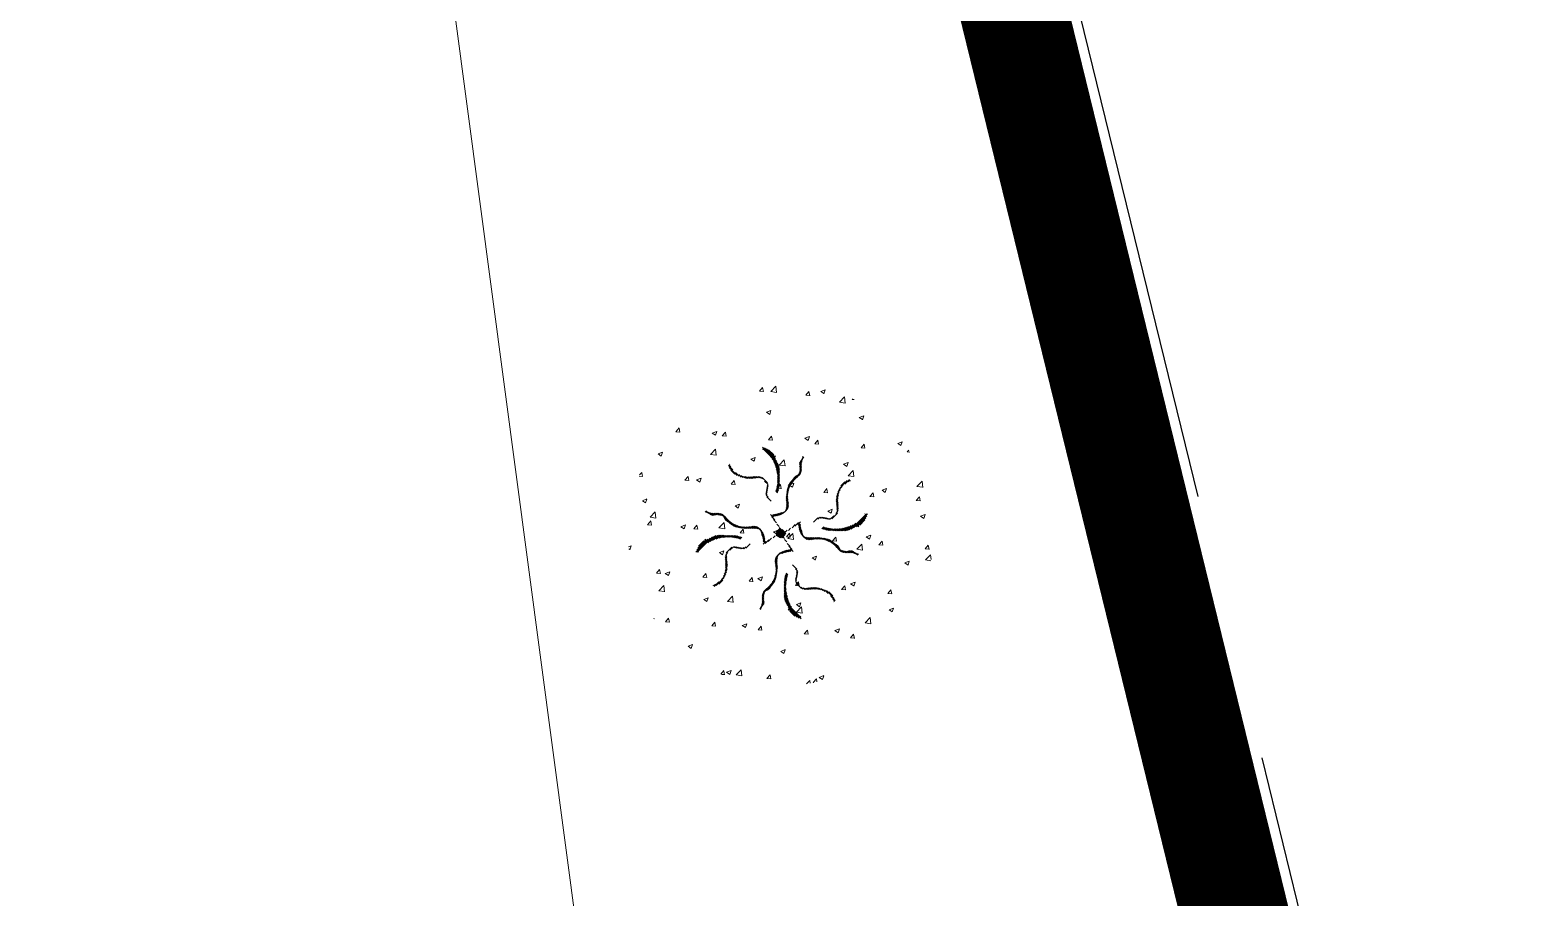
# Model space of a CAD drawing. Header units: metres. Extents: x -8 to 247, y -4 to 148.
# Drawn here: x 232.85 to 239.76, y 74.24 to 78.27 of the extents above; entities that cross this region are included whole.
import ezdxf

# ---------------------------------------------------------------- set-up
doc = ezdxf.new("R2010")
doc.units = ezdxf.units.M
doc.header["$LTSCALE"] = 5
doc.linetypes.add('DISCONTINU', pattern=[0.75, 0.5, -0.25])
doc.layers.add('800 Espace-vert', color=8, linetype='Continuous', lineweight=5)
doc.layers.add('801 ABRES JARDINS', color=8, linetype='Continuous', lineweight=0)
doc.layers.add('_contour jardin', color=3, linetype='Continuous')
doc.layers.add('limite de propriété', color=7, linetype='Continuous')

msp = doc.modelspace()

# ---------------------------------------------------------------- linework, layer by layer
at = {"layer": '800 Espace-vert', "color": 8}
msp.add_lwpolyline([(239.6511, 60.6618), (235.4562, 73.6423), (234.1494, 83.4617), (234.014, 84.5575), (231.5675, 91.2779), (229.7041, 95.402), (229.7041, 95.402), (228.1702, 95.4013), (228.1702, 90.1552), (230.9441, 90.1552), (230.9441, 78.1052), (230.9441, 66.0552)], dxfattribs=at)
at = {"layer": '801 ABRES JARDINS', "color": 8}
for p, q in [((236.2466, 76.5918), (236.261, 76.6091)), ((236.2466, 76.5918), (236.2645, 76.5903)), ((236.2645, 76.59), (236.261, 76.6088)), ((236.2986, 76.5906), (236.322, 76.6149)), ((236.2986, 76.5906), (236.3253, 76.5864)), ((236.3253, 76.5862), (236.322, 76.6147)), ((236.4618, 76.573), (236.4762, 76.5902)), ((236.4618, 76.573), (236.4797, 76.5714)), ((236.4797, 76.5712), (236.4762, 76.59)), ((236.5309, 76.5907), (236.5519, 76.5988)), ((236.5309, 76.5907), (236.5458, 76.5806)), ((236.5458, 76.5804), (236.5519, 76.5985)), ((236.2788, 76.494), (236.2998, 76.502)), ((236.6188, 76.5409), (236.6422, 76.5653)), ((236.6188, 76.5409), (236.6455, 76.5368)), ((236.6455, 76.5366), (236.6422, 76.5651)), ((236.6769, 76.5542), (236.6793, 76.557)), ((236.6769, 76.5542), (236.6859, 76.5534)), ((236.2788, 76.494), (236.2938, 76.4839)), ((236.2938, 76.4837), (236.2998, 76.5018)), ((236.71, 76.4699), (236.731, 76.478)), ((236.71, 76.4699), (236.7249, 76.4599)), ((236.7249, 76.4596), (236.731, 76.4778)), ((235.8578, 76.4038), (235.8723, 76.4211)), ((235.8578, 76.4038), (235.8758, 76.4023)), ((235.8758, 76.402), (235.8723, 76.4208)), ((236.0268, 76.3972), (236.0478, 76.4053)), ((236.0268, 76.3972), (236.0417, 76.3871)), ((236.0417, 76.3869), (236.0478, 76.405)), ((236.073, 76.385), (236.0875, 76.4022)), ((236.073, 76.385), (236.091, 76.3834)), ((236.091, 76.3832), (236.0875, 76.402)), ((236.2882, 76.3662), (236.3027, 76.3834)), ((236.2882, 76.3662), (236.3061, 76.3646)), ((236.3061, 76.3644), (236.3027, 76.3832)), ((236.4579, 76.3732), (236.4789, 76.3812)), ((236.4579, 76.3732), (236.4728, 76.3631)), ((236.4728, 76.3629), (236.4789, 76.381)), ((236.5034, 76.3473), (236.5178, 76.3646)), ((236.5213, 76.3455), (236.5178, 76.3643)), ((235.7747, 76.3004), (235.7957, 76.3085)), ((235.7747, 76.3004), (235.7896, 76.2904)), ((235.7896, 76.2901), (235.7957, 76.3083)), ((236.0182, 76.2983), (236.0416, 76.3227)), ((236.0182, 76.2983), (236.0449, 76.2942)), ((236.0449, 76.294), (236.0416, 76.3225)), ((236.3268, 76.2657), (236.2607, 76.3317)), ((236.3321, 76.255), (236.2612, 76.3259)), ((236.2625, 76.3194), (236.2617, 76.3202)), ((236.3212, 76.2766), (236.2696, 76.3282)), ((236.3169, 76.2862), (236.2792, 76.3238)), ((236.313, 76.2954), (236.2889, 76.3195)), ((236.5034, 76.3473), (236.5213, 76.3458)), ((236.7186, 76.3285), (236.733, 76.3458)), ((236.7186, 76.3285), (236.7365, 76.3269)), ((236.7365, 76.3267), (236.733, 76.3455)), ((236.889, 76.3491), (236.9101, 76.3572)), ((236.889, 76.3491), (236.904, 76.3391)), ((236.904, 76.3388), (236.9101, 76.357)), ((236.9337, 76.3097), (236.9403, 76.3175)), ((236.9337, 76.3097), (236.9459, 76.3086)), ((236.1226, 76.2259), (236.1015, 76.247)), ((236.1129, 76.2409), (236.1038, 76.25)), ((236.143, 76.2002), (236.106, 76.2372)), ((236.1079, 76.2512), (236.1067, 76.2524)), ((236.2058, 76.2764), (236.2268, 76.2845)), ((236.2058, 76.2764), (236.2208, 76.2663)), ((236.2208, 76.2661), (236.2268, 76.2842)), ((236.3357, 76.2461), (236.3047, 76.2772)), ((236.3378, 76.2388), (236.3114, 76.2652)), ((236.3389, 76.2324), (236.3159, 76.2553)), ((236.3192, 76.2838), (236.3169, 76.2862)), ((236.321, 76.2873), (236.3173, 76.2911)), ((236.3394, 76.2265), (236.3194, 76.2466)), ((236.3397, 76.2209), (236.3221, 76.2385)), ((236.3398, 76.2156), (236.3243, 76.2311)), ((236.3384, 76.2487), (236.3618, 76.273)), ((236.3384, 76.2487), (236.3651, 76.2445)), ((236.3651, 76.2443), (236.3618, 76.2728)), ((236.4417, 76.2462), (236.4317, 76.2562)), ((236.4417, 76.2409), (236.432, 76.2506)), ((236.4418, 76.2514), (236.4325, 76.2607)), ((236.4418, 76.2355), (236.4331, 76.2442)), ((236.4412, 76.2202), (236.4338, 76.2276)), ((236.4418, 76.2302), (236.434, 76.238)), ((236.4423, 76.2563), (236.4342, 76.2643)), ((236.4417, 76.225), (236.4342, 76.2325)), ((236.443, 76.2608), (236.4363, 76.2675)), ((236.4441, 76.265), (236.4386, 76.2706)), ((236.4454, 76.269), (236.4408, 76.2736)), ((236.4469, 76.2728), (236.4429, 76.2769)), ((236.4486, 76.2764), (236.4446, 76.2805)), ((236.4505, 76.2799), (236.4459, 76.2844)), ((236.4525, 76.2831), (236.4471, 76.2886)), ((236.637, 76.2524), (236.658, 76.2604)), ((236.637, 76.2524), (236.6519, 76.2423)), ((236.6519, 76.2421), (236.658, 76.2602)), ((235.6865, 76.1968), (235.7022, 76.1954)), ((235.6888, 76.2024), (235.6988, 76.2142)), ((235.7022, 76.1952), (235.6988, 76.214)), ((235.8995, 76.1782), (235.9139, 76.1954)), ((235.8995, 76.1782), (235.9174, 76.1766)), ((235.9174, 76.1764), (235.9139, 76.1952)), ((235.9538, 76.1797), (235.9748, 76.1877)), ((235.9538, 76.1797), (235.9687, 76.1696)), ((235.9687, 76.1693), (235.9748, 76.1875)), ((236.1312, 76.2067), (236.1127, 76.2252)), ((236.1146, 76.1593), (236.1291, 76.1766)), ((236.1146, 76.1593), (236.1326, 76.1578)), ((236.1326, 76.1575), (236.1291, 76.1763)), ((236.1523, 76.1962), (236.1346, 76.2139)), ((236.1608, 76.193), (236.1497, 76.2042)), ((236.1687, 76.1904), (236.1591, 76.2)), ((236.1759, 76.1885), (236.1669, 76.1975)), ((236.1825, 76.1873), (236.1739, 76.1958)), ((236.1885, 76.1865), (236.1803, 76.1947)), ((236.1942, 76.1861), (236.1862, 76.1941)), ((236.1997, 76.1859), (236.1918, 76.1938)), ((236.205, 76.186), (236.1972, 76.1938)), ((236.21, 76.1862), (236.2023, 76.1939)), ((236.215, 76.1865), (236.2073, 76.1942)), ((236.2198, 76.187), (236.2123, 76.1945)), ((236.2246, 76.1876), (236.2173, 76.1949)), ((236.2292, 76.1882), (236.2223, 76.1952)), ((236.234, 76.1888), (236.2274, 76.1954)), ((236.2389, 76.1891), (236.2326, 76.1955)), ((236.2443, 76.189), (236.238, 76.1953)), ((236.2507, 76.188), (236.2438, 76.1948)), ((236.2597, 76.1843), (236.2503, 76.1937)), ((236.2838, 76.1655), (236.2581, 76.1911)), ((236.2861, 76.1578), (236.2696, 76.1743)), ((236.3397, 76.2103), (236.326, 76.224)), ((236.3396, 76.2051), (236.3274, 76.2173)), ((236.3394, 76.2), (236.3285, 76.2109)), ((236.3379, 76.1485), (236.3291, 76.1573)), ((236.3393, 76.1948), (236.3294, 76.2047)), ((236.3384, 76.1533), (236.3297, 76.162)), ((236.3298, 76.1405), (236.3443, 76.1577)), ((236.3393, 76.1895), (236.33, 76.1988)), ((236.3388, 76.1582), (236.3302, 76.1668)), ((236.3393, 76.1842), (236.3305, 76.1931)), ((236.339, 76.1633), (236.3305, 76.1718)), ((236.3393, 76.1789), (236.3307, 76.1875)), ((236.3392, 76.1684), (236.3307, 76.1769)), ((236.3392, 76.1737), (236.3308, 76.1821)), ((236.3478, 76.1387), (236.3443, 76.1575)), ((236.3892, 76.1502), (236.382, 76.1575)), ((236.391, 76.1537), (236.3838, 76.1609)), ((236.3849, 76.1556), (236.4059, 76.1637)), ((236.3929, 76.1571), (236.3859, 76.1642)), ((236.395, 76.1604), (236.3881, 76.1673)), ((236.3971, 76.1636), (236.3904, 76.1702)), ((236.3993, 76.1667), (236.3928, 76.1732)), ((236.4016, 76.1697), (236.3951, 76.1761)), ((236.4039, 76.1726), (236.3975, 76.179)), ((236.4064, 76.1755), (236.3998, 76.1821)), ((236.3998, 76.1453), (236.4059, 76.1634)), ((236.4089, 76.1782), (236.402, 76.1852)), ((236.4115, 76.1809), (236.4041, 76.1884)), ((236.4142, 76.1836), (236.4063, 76.1915)), ((236.4169, 76.1861), (236.4087, 76.1944)), ((236.4197, 76.1886), (236.4116, 76.1968)), ((236.4226, 76.1911), (236.4149, 76.1987)), ((236.4254, 76.1936), (236.4186, 76.2004)), ((236.4281, 76.1962), (236.4221, 76.2021)), ((236.4307, 76.1988), (236.4254, 76.2042)), ((236.4332, 76.2016), (236.4281, 76.2068)), ((236.4355, 76.2046), (236.4299, 76.2102)), ((236.4376, 76.2079), (236.4313, 76.2142)), ((236.4392, 76.2116), (236.4323, 76.2185)), ((236.4404, 76.2157), (236.4332, 76.2229)), ((236.6177, 76.1398), (236.6547, 76.1768)), ((236.6242, 76.1516), (236.6427, 76.1701)), ((236.6434, 76.1601), (236.6645, 76.1813)), ((236.6584, 76.1699), (236.6675, 76.179)), ((236.6586, 76.199), (236.682, 76.2234)), ((236.6586, 76.199), (236.6853, 76.1949)), ((236.6687, 76.1749), (236.6699, 76.176)), ((236.6853, 76.1947), (236.682, 76.2232)), ((236.9788, 76.1494), (237.0021, 76.1737)), ((237.0054, 76.145), (237.0021, 76.1735)), ((235.7017, 76.0829), (235.7227, 76.091)), ((235.7166, 76.0726), (235.7227, 76.0907)), ((236.2822, 76.1087), (236.2762, 76.1147)), ((236.2812, 76.115), (236.2763, 76.1199)), ((236.2814, 76.1202), (236.2769, 76.1246)), ((236.2861, 76.0995), (236.277, 76.1086)), ((236.282, 76.1248), (236.2777, 76.1292)), ((236.2829, 76.1292), (236.2784, 76.1337)), ((236.2839, 76.1335), (236.2792, 76.1382)), ((236.2849, 76.1379), (236.2801, 76.1426)), ((236.3003, 76.0801), (236.2803, 76.1001)), ((236.2858, 76.1423), (236.2811, 76.147)), ((236.2864, 76.1469), (236.2819, 76.1514)), ((236.2867, 76.152), (236.2821, 76.1565)), ((236.3303, 76.119), (236.3216, 76.1276)), ((236.3317, 76.1229), (236.323, 76.1315)), ((236.333, 76.1269), (236.3243, 76.1355)), ((236.3343, 76.1309), (236.3255, 76.1397)), ((236.3354, 76.1351), (236.3266, 76.1439)), ((236.3364, 76.1394), (236.3275, 76.1483)), ((236.3372, 76.1439), (236.3284, 76.1527)), ((236.3298, 76.1405), (236.3478, 76.1389)), ((236.3792, 76.086), (236.3706, 76.0945)), ((236.38, 76.0799), (236.3707, 76.0891)), ((236.3786, 76.0919), (236.3708, 76.0997)), ((236.3783, 76.0975), (236.3711, 76.1047)), ((236.3782, 76.1029), (236.3716, 76.1095)), ((236.3784, 76.108), (236.3722, 76.1142)), ((236.3787, 76.113), (236.3728, 76.1189)), ((236.3793, 76.1177), (236.3734, 76.1236)), ((236.38, 76.1223), (236.3741, 76.1281)), ((236.3809, 76.1267), (236.3749, 76.1327)), ((236.3819, 76.131), (236.3758, 76.1371)), ((236.3831, 76.1351), (236.3767, 76.1415)), ((236.3844, 76.1391), (236.3778, 76.1457)), ((236.3859, 76.1429), (236.379, 76.1498)), ((236.3875, 76.1466), (236.3803, 76.1538)), ((236.3849, 76.1556), (236.3998, 76.1456)), ((236.545, 76.1217), (236.5595, 76.1389)), ((236.545, 76.1217), (236.5629, 76.1201)), ((236.5629, 76.1199), (236.5595, 76.1387)), ((236.6034, 76.0831), (236.6113, 76.091)), ((236.6036, 76.0885), (236.6116, 76.0966)), ((236.604, 76.0943), (236.6122, 76.1025)), ((236.6048, 76.1003), (236.6133, 76.1089)), ((236.606, 76.1069), (236.615, 76.1158)), ((236.6079, 76.114), (236.6175, 76.1237)), ((236.6105, 76.1219), (236.6217, 76.1331)), ((236.6137, 76.1305), (236.6314, 76.1482)), ((236.7602, 76.1029), (236.7746, 76.1201)), ((236.7602, 76.1029), (236.7781, 76.1013)), ((236.7781, 76.1011), (236.7746, 76.1199)), ((236.8161, 76.1316), (236.8371, 76.1397)), ((236.8161, 76.1316), (236.831, 76.1215)), ((236.831, 76.1213), (236.8371, 76.1394)), ((236.9754, 76.084), (236.9898, 76.1013)), ((236.9788, 76.1494), (237.0054, 76.1452)), ((236.9933, 76.0822), (236.9898, 76.101)), ((235.7017, 76.0829), (235.7166, 76.0728)), ((235.7378, 76.0061), (235.7612, 76.0304)), ((235.7645, 76.0017), (235.7612, 76.0302)), ((235.9996, 76.035), (235.9942, 76.0296)), ((236.0029, 76.033), (235.9983, 76.0284)), ((236.0064, 76.0311), (236.0023, 76.0271)), ((236.01, 76.0294), (236.0059, 76.0254)), ((236.0138, 76.0279), (236.0092, 76.0233)), ((236.0177, 76.0266), (236.0122, 76.0211)), ((236.022, 76.0255), (236.0153, 76.0188)), ((236.0265, 76.0248), (236.0185, 76.0167)), ((236.0314, 76.0243), (236.0221, 76.015)), ((236.0365, 76.0242), (236.0266, 76.0142)), ((236.0419, 76.0242), (236.0322, 76.0145)), ((236.0473, 76.0243), (236.0386, 76.0156)), ((236.0526, 76.0243), (236.0448, 76.0165)), ((236.0578, 76.0242), (236.0503, 76.0167)), ((236.0626, 76.0237), (236.0552, 76.0163)), ((236.0671, 76.0229), (236.0598, 76.0157)), ((236.0712, 76.0217), (236.0643, 76.0148)), ((236.0749, 76.0201), (236.0686, 76.0138)), ((236.1328, 76.0589), (236.1539, 76.0669)), ((236.1328, 76.0589), (236.1478, 76.0488)), ((236.1478, 76.0486), (236.1539, 76.0667)), ((236.311, 76.0056), (236.2977, 76.019)), ((236.3164, 76.0109), (236.3084, 76.0189)), ((236.3212, 76.0114), (236.3133, 76.0193)), ((236.3258, 76.0121), (236.318, 76.0199)), ((236.3303, 76.0129), (236.3226, 76.0206)), ((236.3346, 76.0139), (236.327, 76.0215)), ((236.3388, 76.015), (236.3312, 76.0226)), ((236.3428, 76.0164), (236.3352, 76.0239)), ((236.3466, 76.0179), (236.3391, 76.0253)), ((236.3502, 76.0195), (236.3431, 76.0266)), ((236.3537, 76.0213), (236.3473, 76.0277)), ((236.3571, 76.0233), (236.3516, 76.0287)), ((236.3603, 76.0253), (236.3557, 76.0299)), ((236.3634, 76.0276), (236.3595, 76.0314)), ((236.3663, 76.0299), (236.3628, 76.0334)), ((236.3691, 76.0325), (236.3654, 76.0361)), ((236.3717, 76.0352), (236.3674, 76.0394)), ((236.3741, 76.0381), (236.3689, 76.0432)), ((236.3763, 76.0412), (236.37, 76.0475)), ((236.3782, 76.0445), (236.3708, 76.052)), ((236.3809, 76.0736), (236.371, 76.0836)), ((236.3816, 76.0676), (236.3713, 76.078)), ((236.3798, 76.0482), (236.3713, 76.0568)), ((236.3819, 76.062), (236.3715, 76.0724)), ((236.381, 76.0523), (236.3715, 76.0618)), ((236.3818, 76.0569), (236.3716, 76.067)), ((236.564, 76.0348), (236.585, 76.0429)), ((236.564, 76.0348), (236.5789, 76.0248)), ((236.5789, 76.0245), (236.585, 76.0427)), ((236.583, 75.999), (236.6086, 76.0247)), ((236.6018, 76.0231), (236.6112, 76.0325)), ((236.6035, 76.0778), (236.6113, 76.0856)), ((236.6037, 76.0727), (236.6114, 76.0805)), ((236.604, 76.0678), (236.6117, 76.0754)), ((236.6045, 76.063), (236.612, 76.0705)), ((236.6051, 76.0582), (236.6124, 76.0655)), ((236.6055, 76.0321), (236.6123, 76.039)), ((236.6057, 76.0535), (236.6127, 76.0605)), ((236.6063, 76.0488), (236.6129, 76.0554)), ((236.6065, 76.0384), (236.6128, 76.0448)), ((236.6066, 76.0439), (236.613, 76.0502)), ((236.6726, 75.9507), (236.7434, 76.0215)), ((236.6832, 75.956), (236.7492, 76.0221)), ((236.7369, 76.0203), (236.7377, 76.0211)), ((236.9754, 76.084), (236.9933, 76.0825)), ((236.9951, 76.0108), (237.0161, 76.0189)), ((237.01, 76.0005), (237.0161, 76.0186)), ((235.7259, 75.9713), (235.7404, 75.9886)), ((235.7259, 75.9713), (235.7438, 75.9698)), ((235.7378, 76.0061), (235.7645, 76.0019)), ((235.7438, 75.9695), (235.7404, 75.9883)), ((235.8808, 75.9621), (235.9018, 75.9702)), ((235.8808, 75.9621), (235.8957, 75.952)), ((235.8957, 75.9518), (235.9018, 75.9699)), ((235.9411, 75.9525), (235.9556, 75.9697)), ((235.9411, 75.9525), (235.959, 75.9509)), ((235.959, 75.9507), (235.9556, 75.9695)), ((236.058, 75.9564), (236.0814, 75.9808)), ((236.058, 75.9564), (236.0847, 75.9523)), ((236.0781, 76.018), (236.0725, 76.0124)), ((236.0811, 76.0157), (236.076, 76.0106)), ((236.0839, 76.0132), (236.0786, 76.0079)), ((236.0866, 76.0106), (236.0807, 76.0046)), ((236.0847, 75.9521), (236.0814, 75.9806)), ((236.0892, 76.0079), (236.0824, 76.001)), ((236.0917, 76.0051), (236.084, 75.9974)), ((236.0942, 76.0022), (236.086, 75.9941)), ((236.0967, 75.9994), (236.0884, 75.9912)), ((236.0992, 75.9967), (236.0913, 75.9888)), ((236.1019, 75.994), (236.0944, 75.9866)), ((236.1045, 75.9914), (236.0976, 75.9845)), ((236.1073, 75.9889), (236.1007, 75.9823)), ((236.1102, 75.9864), (236.1037, 75.98)), ((236.1131, 75.9841), (236.1067, 75.9776)), ((236.1161, 75.9818), (236.1096, 75.9753)), ((236.1192, 75.9796), (236.1125, 75.9729)), ((236.1224, 75.9775), (236.1155, 75.9706)), ((236.1257, 75.9754), (236.1186, 75.9684)), ((236.1291, 75.9735), (236.1219, 75.9663)), ((236.1326, 75.9717), (236.1253, 75.9645)), ((236.1362, 75.97), (236.129, 75.9628)), ((236.1399, 75.9684), (236.1329, 75.9615)), ((236.1437, 75.9669), (236.137, 75.9603)), ((236.1477, 75.9656), (236.1413, 75.9592)), ((236.1518, 75.9644), (236.1457, 75.9583)), ((236.1561, 75.9634), (236.1501, 75.9574)), ((236.1605, 75.9625), (236.1546, 75.9566)), ((236.1563, 75.9337), (236.1707, 75.9509)), ((236.1651, 75.9618), (236.1592, 75.9559)), ((236.1698, 75.9612), (236.1639, 75.9553)), ((236.1747, 75.9609), (236.1686, 75.9547)), ((236.1742, 75.9319), (236.1707, 75.9507)), ((236.1799, 75.9607), (236.1733, 75.9541)), ((236.1853, 75.9608), (236.1781, 75.9536)), ((236.1909, 75.9611), (236.1831, 75.9533)), ((236.1968, 75.9617), (236.1882, 75.9531)), ((236.2029, 75.9625), (236.1936, 75.9532)), ((236.2091, 75.9634), (236.1992, 75.9535)), ((236.2151, 75.9641), (236.2048, 75.9538)), ((236.2208, 75.9644), (236.2104, 75.954)), ((236.2259, 75.9643), (236.2157, 75.9541)), ((236.2305, 75.9635), (236.221, 75.954)), ((236.2345, 75.9623), (236.226, 75.9538)), ((236.2382, 75.9607), (236.2308, 75.9532)), ((236.2416, 75.9588), (236.2353, 75.9525)), ((236.2447, 75.9566), (236.2395, 75.9514)), ((236.2476, 75.9542), (236.2434, 75.9499)), ((236.2503, 75.9516), (236.2467, 75.9479)), ((236.3179, 75.9935), (236.3018, 76.0096)), ((236.3116, 76.0104), (236.3067, 76.0153)), ((236.3254, 75.9806), (236.3107, 75.9954)), ((236.3235, 75.9304), (236.3449, 75.9519)), ((236.3238, 75.936), (236.3398, 75.952)), ((236.3245, 75.9261), (236.3493, 75.9509)), ((236.3377, 75.963), (236.3272, 75.9736)), ((236.3453, 75.9501), (236.3371, 75.9583)), ((236.3805, 75.945), (236.3911, 75.9556)), ((236.3981, 75.9573), (236.4129, 75.9721)), ((236.411, 75.9649), (236.4271, 75.981)), ((236.4231, 75.9717), (236.4365, 75.9851)), ((236.4279, 75.9712), (236.4328, 75.9761)), ((236.4284, 75.9664), (236.4364, 75.9744)), ((236.4289, 75.9616), (236.4368, 75.9695)), ((236.4296, 75.957), (236.4374, 75.9648)), ((236.4304, 75.9525), (236.4381, 75.9602)), ((236.4314, 75.9481), (236.439, 75.9558)), ((236.4325, 75.944), (236.4401, 75.9516)), ((236.4976, 75.9825), (236.5176, 76.0025)), ((236.517, 75.9967), (236.5261, 76.0058)), ((236.5262, 76.0006), (236.5322, 76.0066)), ((236.5325, 76.0016), (236.5374, 76.0064)), ((236.5365, 75.9525), (236.5451, 75.9611)), ((236.5377, 76.0014), (236.5421, 76.0059)), ((236.5404, 75.9511), (236.549, 75.9597)), ((236.5423, 76.0008), (236.5467, 76.0051)), ((236.5444, 75.9498), (236.553, 75.9585)), ((236.5467, 75.9999), (236.5512, 76.0043)), ((236.5484, 75.9485), (236.5572, 75.9573)), ((236.551, 75.9989), (236.5557, 76.0036)), ((236.5526, 75.9474), (236.5614, 75.9562)), ((236.5554, 75.9979), (236.5601, 76.0027)), ((236.5569, 75.9464), (236.5658, 75.9552)), ((236.5598, 75.997), (236.5645, 76.0017)), ((236.5614, 75.9456), (236.5702, 75.9544)), ((236.5644, 75.9963), (236.5689, 76.0008)), ((236.566, 75.9449), (236.5748, 75.9537)), ((236.5695, 75.9961), (236.574, 76.0006)), ((236.5708, 75.9444), (236.5795, 75.9531)), ((236.5753, 75.9967), (236.5918, 76.0132)), ((236.5757, 75.944), (236.5843, 75.9526)), ((236.5808, 75.9437), (236.5893, 75.9522)), ((236.5859, 75.9436), (236.5944, 75.952)), ((236.5912, 75.9435), (236.5996, 75.952)), ((236.5964, 75.9435), (236.605, 75.9521)), ((236.6018, 75.9435), (236.6106, 75.9523)), ((236.607, 75.9435), (236.6163, 75.9528)), ((236.6123, 75.9435), (236.6222, 75.9534)), ((236.6175, 75.9433), (236.6284, 75.9543)), ((236.6226, 75.9432), (236.6348, 75.9554)), ((236.6278, 75.9431), (236.6415, 75.9568)), ((236.6331, 75.943), (236.6486, 75.9585)), ((236.6384, 75.9431), (236.656, 75.9607)), ((236.644, 75.9433), (236.6641, 75.9634)), ((236.6499, 75.9439), (236.6728, 75.9668)), ((236.6563, 75.945), (236.6827, 75.9714)), ((236.6636, 75.9471), (236.6947, 75.9781)), ((236.6941, 75.9616), (236.7457, 76.0132)), ((236.7013, 75.9636), (236.7037, 75.9659)), ((236.7037, 75.9659), (236.7413, 76.0036)), ((236.7048, 75.9617), (236.7086, 75.9655)), ((236.7129, 75.9698), (236.737, 75.9939)), ((236.9951, 76.0108), (237.01, 76.0007)), ((236.0171, 75.9093), (235.951, 75.8432)), ((236.0062, 75.9037), (235.9546, 75.8521)), ((236.0277, 75.9146), (235.9569, 75.8437)), ((235.9989, 75.9017), (235.9589, 75.8617)), ((235.9874, 75.8955), (235.9633, 75.8714)), ((235.9955, 75.9035), (235.9917, 75.8997)), ((236.0366, 75.9182), (236.0056, 75.8872)), ((236.044, 75.9203), (236.0176, 75.8939)), ((236.0504, 75.9214), (236.0275, 75.8984)), ((236.0563, 75.9219), (236.0362, 75.9019)), ((236.0618, 75.9222), (236.0442, 75.9046)), ((236.0672, 75.9223), (236.0517, 75.9067)), ((236.0725, 75.9222), (236.0587, 75.9085)), ((236.0776, 75.9221), (236.0655, 75.9099)), ((236.0828, 75.9219), (236.0719, 75.911)), ((236.088, 75.9218), (236.078, 75.9119)), ((236.0932, 75.9218), (236.084, 75.9125)), ((236.0985, 75.9218), (236.0897, 75.913)), ((236.1038, 75.9218), (236.0953, 75.9132)), ((236.1091, 75.9217), (236.1007, 75.9133)), ((236.1144, 75.9217), (236.1059, 75.9132)), ((236.1195, 75.9215), (236.111, 75.913)), ((236.1246, 75.9213), (236.116, 75.9127)), ((236.1295, 75.9209), (236.1208, 75.9122)), ((236.1343, 75.9204), (236.1255, 75.9116)), ((236.1389, 75.9197), (236.1301, 75.9109)), ((236.1434, 75.9189), (236.1345, 75.91)), ((236.1477, 75.9179), (236.1389, 75.9091)), ((236.1519, 75.9168), (236.1431, 75.908)), ((236.1559, 75.9155), (236.1472, 75.9068)), ((236.1599, 75.9142), (236.1512, 75.9055)), ((236.1638, 75.9128), (236.1552, 75.9041)), ((236.1563, 75.9337), (236.1742, 75.9321)), ((236.2027, 75.8828), (236.1827, 75.8628)), ((236.2528, 75.9488), (236.2494, 75.9453)), ((236.2552, 75.9459), (236.2514, 75.942)), ((236.2574, 75.9428), (236.2529, 75.9382)), ((236.2595, 75.9396), (236.2541, 75.9341)), ((236.2615, 75.9362), (236.2551, 75.9298)), ((236.2633, 75.9327), (236.2562, 75.9256)), ((236.2649, 75.9291), (236.2575, 75.9216)), ((236.2664, 75.9253), (236.2589, 75.9177)), ((236.2678, 75.9213), (236.2602, 75.9137)), ((236.2689, 75.9171), (236.2613, 75.9095)), ((236.2699, 75.9128), (236.2622, 75.9051)), ((236.2707, 75.9083), (236.2629, 75.9005)), ((236.2714, 75.9037), (236.2634, 75.8958)), ((236.2771, 75.8935), (236.2638, 75.8802)), ((236.2719, 75.8989), (236.2639, 75.8909)), ((236.2724, 75.8941), (236.2675, 75.8892)), ((236.2893, 75.9003), (236.2732, 75.8843)), ((236.3021, 75.9079), (236.2874, 75.8932)), ((236.3197, 75.9202), (236.3092, 75.9097)), ((236.3119, 75.9381), (236.3329, 75.9461)), ((236.3119, 75.9381), (236.3268, 75.928)), ((236.3327, 75.9278), (236.3244, 75.9196)), ((236.3261, 75.9225), (236.3531, 75.9494)), ((236.3268, 75.9278), (236.3329, 75.9459)), ((236.3283, 75.9193), (236.3563, 75.9473)), ((236.3308, 75.9166), (236.3588, 75.9445)), ((236.3338, 75.9142), (236.3612, 75.9416)), ((236.3352, 75.9251), (236.3344, 75.9243)), ((236.3371, 75.9122), (236.365, 75.9401)), ((236.3409, 75.9107), (236.3758, 75.9456)), ((236.3426, 75.9475), (236.3418, 75.9484)), ((236.3454, 75.9099), (236.3681, 75.9326)), ((236.3511, 75.9104), (236.3664, 75.9256)), ((236.3549, 75.9152), (236.3631, 75.9069)), ((236.3576, 75.9177), (236.3585, 75.9169)), ((236.3626, 75.9022), (236.3731, 75.8917)), ((236.365, 75.9401), (236.3659, 75.941)), ((236.3714, 75.9149), (236.3859, 75.9321)), ((236.3714, 75.9149), (236.3894, 75.9133)), ((236.3748, 75.8846), (236.3896, 75.8699)), ((236.3782, 75.9068), (236.4016, 75.9311)), ((236.3782, 75.9068), (236.4049, 75.9026)), ((236.3894, 75.913), (236.3859, 75.9318)), ((236.4049, 75.9024), (236.4016, 75.9309)), ((236.4339, 75.94), (236.4414, 75.9476)), ((236.4354, 75.9362), (236.4428, 75.9437)), ((236.437, 75.9326), (236.4441, 75.9397)), ((236.4388, 75.9291), (236.4452, 75.9355)), ((236.4408, 75.9257), (236.4462, 75.9312)), ((236.4428, 75.9225), (236.4474, 75.927)), ((236.4451, 75.9194), (236.4489, 75.9232)), ((236.4474, 75.9165), (236.4509, 75.92)), ((236.45, 75.9137), (236.4536, 75.9174)), ((236.4527, 75.9111), (236.4569, 75.9154)), ((236.4556, 75.9087), (236.4607, 75.9139)), ((236.4587, 75.9065), (236.465, 75.9128)), ((236.4621, 75.9046), (236.4695, 75.912)), ((236.4657, 75.903), (236.4743, 75.9115)), ((236.4698, 75.9017), (236.4793, 75.9112)), ((236.4744, 75.901), (236.4845, 75.9112)), ((236.4795, 75.9008), (236.4899, 75.9112)), ((236.4851, 75.9012), (236.4955, 75.9115)), ((236.4911, 75.9019), (236.5011, 75.9118)), ((236.4974, 75.9028), (236.5066, 75.9121)), ((236.5035, 75.9036), (236.512, 75.9121)), ((236.5094, 75.9042), (236.5172, 75.912)), ((236.515, 75.9045), (236.5222, 75.9117)), ((236.5204, 75.9046), (236.527, 75.9112)), ((236.5255, 75.9044), (236.5317, 75.9106)), ((236.5305, 75.9041), (236.5364, 75.91)), ((236.5352, 75.9035), (236.5411, 75.9093)), ((236.5398, 75.9028), (236.5456, 75.9086)), ((236.5442, 75.9019), (236.5502, 75.9079)), ((236.5485, 75.9009), (236.5546, 75.907)), ((236.5526, 75.8997), (236.559, 75.9061)), ((236.5566, 75.8983), (236.5632, 75.905)), ((236.5604, 75.8969), (236.5674, 75.9038)), ((236.5641, 75.8953), (236.5713, 75.9024)), ((236.5677, 75.8936), (236.575, 75.9008)), ((236.5712, 75.8918), (236.5784, 75.899)), ((236.5746, 75.8898), (236.5817, 75.8969)), ((236.5779, 75.8878), (236.5848, 75.8947)), ((236.5811, 75.8857), (236.5877, 75.8924)), ((236.5842, 75.8835), (236.5907, 75.89)), ((236.5866, 75.896), (236.6011, 75.9133)), ((236.5866, 75.896), (236.6046, 75.8945)), ((236.5872, 75.8812), (236.5936, 75.8876)), ((236.5901, 75.8788), (236.5965, 75.8853)), ((236.593, 75.8764), (236.5996, 75.883)), ((236.5957, 75.8739), (236.6027, 75.8808)), ((236.6046, 75.8942), (236.6011, 75.913)), ((236.6984, 75.8571), (236.7217, 75.8815)), ((236.725, 75.8528), (236.7217, 75.8813)), ((236.7431, 75.9141), (236.7641, 75.9221)), ((236.7431, 75.9141), (236.758, 75.904)), ((236.758, 75.9037), (236.7641, 75.9219)), ((236.8018, 75.8772), (236.8163, 75.8944)), ((236.8197, 75.8754), (236.8163, 75.8942)), ((235.6374, 75.8687), (235.6497, 75.8734)), ((235.6384, 75.8588), (235.6436, 75.8553)), ((235.6436, 75.855), (235.6497, 75.8732)), ((235.9634, 75.845), (235.9626, 75.8442)), ((236.0599, 75.8413), (236.0809, 75.8494)), ((236.0599, 75.8413), (236.0748, 75.8313)), ((236.0748, 75.831), (236.0809, 75.8491)), ((236.0937, 75.8214), (236.0873, 75.8151)), ((236.0938, 75.8268), (236.0874, 75.8205)), ((236.094, 75.8165), (236.0874, 75.8099)), ((236.0946, 75.8117), (236.0876, 75.8048)), ((236.0948, 75.8332), (236.0879, 75.8263)), ((236.0985, 75.8422), (236.0891, 75.8328)), ((236.1173, 75.8663), (236.0916, 75.8406)), ((236.1249, 75.8686), (236.1084, 75.8521)), ((236.1308, 75.8692), (236.1263, 75.8646)), ((236.1359, 75.8689), (236.1314, 75.8644)), ((236.1405, 75.8683), (236.1358, 75.8636)), ((236.1449, 75.8674), (236.1401, 75.8626)), ((236.1492, 75.8664), (236.1446, 75.8617)), ((236.1535, 75.8654), (236.1491, 75.8609)), ((236.158, 75.8645), (236.1536, 75.8602)), ((236.1626, 75.8639), (236.1582, 75.8594)), ((236.1678, 75.8637), (236.1629, 75.8588)), ((236.1741, 75.8647), (236.1681, 75.8587)), ((236.1833, 75.8686), (236.1742, 75.8595)), ((236.3192, 75.813), (236.3287, 75.8035)), ((236.3205, 75.817), (236.329, 75.8085)), ((236.3221, 75.8207), (236.3295, 75.8133)), ((236.324, 75.8241), (236.3303, 75.8178)), ((236.3262, 75.8272), (236.3314, 75.822)), ((236.3286, 75.8301), (236.3329, 75.8259)), ((236.3312, 75.8328), (236.3349, 75.8292)), ((236.334, 75.8353), (236.3375, 75.8319)), ((236.3369, 75.8377), (236.3407, 75.8339)), ((236.34, 75.8399), (236.3445, 75.8354)), ((236.3432, 75.842), (236.3487, 75.8366)), ((236.3466, 75.844), (236.353, 75.8376)), ((236.3501, 75.8458), (236.3572, 75.8387)), ((236.3537, 75.8474), (236.3612, 75.84)), ((236.3575, 75.8489), (236.3651, 75.8414)), ((236.3615, 75.8503), (236.3691, 75.8427)), ((236.3656, 75.8514), (236.3733, 75.8438)), ((236.37, 75.8524), (236.3777, 75.8447)), ((236.3745, 75.8532), (236.3823, 75.8454)), ((236.3791, 75.8539), (236.387, 75.8459)), ((236.3824, 75.8718), (236.3985, 75.8557)), ((236.3839, 75.8544), (236.3919, 75.8464)), ((236.3887, 75.8549), (236.3936, 75.85)), ((236.3892, 75.8596), (236.4026, 75.8463)), ((236.491, 75.8173), (236.512, 75.8254)), ((236.491, 75.8173), (236.5059, 75.8072)), ((236.5059, 75.807), (236.512, 75.8251)), ((236.5984, 75.8713), (236.6059, 75.8787)), ((236.6011, 75.8686), (236.609, 75.8765)), ((236.6036, 75.8658), (236.6119, 75.8741)), ((236.6061, 75.863), (236.6143, 75.8712)), ((236.6086, 75.8602), (236.6162, 75.8678)), ((236.6111, 75.8574), (236.6179, 75.8642)), ((236.6137, 75.8547), (236.6196, 75.8606)), ((236.6163, 75.852), (236.6217, 75.8574)), ((236.6191, 75.8495), (236.6243, 75.8547)), ((236.6221, 75.8472), (236.6277, 75.8528)), ((236.6254, 75.8452), (236.6317, 75.8515)), ((236.6291, 75.8436), (236.636, 75.8505)), ((236.6332, 75.8423), (236.6404, 75.8496)), ((236.6377, 75.8415), (236.6451, 75.8489)), ((236.6425, 75.8411), (236.65, 75.8486)), ((236.6477, 75.8409), (236.6555, 75.8487)), ((236.653, 75.841), (236.6617, 75.8496)), ((236.6584, 75.8411), (236.6681, 75.8507)), ((236.6637, 75.8411), (236.6737, 75.8511)), ((236.6689, 75.841), (236.6782, 75.8502)), ((236.6738, 75.8405), (236.6818, 75.8486)), ((236.6783, 75.8397), (236.685, 75.8465)), ((236.6825, 75.8387), (236.6881, 75.8442)), ((236.6865, 75.8374), (236.6911, 75.842)), ((236.6903, 75.8359), (236.6944, 75.8399)), ((236.6939, 75.8342), (236.698, 75.8382)), ((236.6974, 75.8323), (236.7019, 75.8369)), ((236.6984, 75.8571), (236.725, 75.853)), ((236.7006, 75.8303), (236.7061, 75.8357)), ((236.8018, 75.8772), (236.8197, 75.8756)), ((237.017, 75.8584), (237.0314, 75.8756)), ((237.017, 75.8584), (237.0349, 75.8568)), ((237.0185, 75.8075), (237.0419, 75.8318)), ((237.0349, 75.8566), (237.0314, 75.8754)), ((237.0445, 75.8093), (237.0419, 75.8316)), ((235.7675, 75.7457), (235.782, 75.7629)), ((235.7675, 75.7457), (235.7855, 75.7441)), ((235.7855, 75.7439), (235.782, 75.7627)), ((235.8078, 75.7446), (235.8288, 75.7526)), ((235.8078, 75.7446), (235.8227, 75.7345)), ((235.8227, 75.7343), (235.8288, 75.7524)), ((235.9827, 75.7268), (235.9972, 75.7441)), ((236.0007, 75.725), (235.9972, 75.7438)), ((236.0898, 75.7433), (236.0786, 75.7322)), ((236.0924, 75.7512), (236.0828, 75.7416)), ((236.0943, 75.7584), (236.0853, 75.7494)), ((236.0955, 75.765), (236.087, 75.7564)), ((236.0952, 75.8071), (236.0879, 75.7998)), ((236.0963, 75.771), (236.088, 75.7628)), ((236.0958, 75.8023), (236.0883, 75.7948)), ((236.0962, 75.7975), (236.0886, 75.7898)), ((236.0967, 75.7767), (236.0887, 75.7687)), ((236.0966, 75.7925), (236.0889, 75.7848)), ((236.0968, 75.7875), (236.089, 75.7796)), ((236.0969, 75.7822), (236.089, 75.7743)), ((236.3183, 75.8033), (236.3287, 75.7929)), ((236.3185, 75.8084), (236.3287, 75.7982)), ((236.3187, 75.7976), (236.329, 75.7873)), ((236.3194, 75.7916), (236.3293, 75.7817)), ((236.3203, 75.7854), (236.3296, 75.7761)), ((236.3203, 75.743), (236.3261, 75.7371)), ((236.321, 75.7476), (236.3268, 75.7417)), ((236.3211, 75.7793), (236.3297, 75.7707)), ((236.3216, 75.7523), (236.3275, 75.7464)), ((236.3217, 75.7734), (236.3295, 75.7656)), ((236.3219, 75.7572), (236.3281, 75.7511)), ((236.322, 75.7678), (236.3292, 75.7606)), ((236.3221, 75.7624), (236.3287, 75.7558)), ((236.37, 75.7463), (236.3786, 75.7377)), ((236.4, 75.7852), (236.42, 75.7652)), ((236.4142, 75.7658), (236.4233, 75.7567)), ((236.4181, 75.7566), (236.4241, 75.7506)), ((236.4189, 75.7451), (236.4234, 75.7407)), ((236.4191, 75.7503), (236.4239, 75.7454)), ((236.9221, 75.7933), (236.9431, 75.8013)), ((236.9221, 75.7933), (236.9371, 75.7832)), ((236.9371, 75.783), (236.9431, 75.8011)), ((237.0185, 75.8075), (237.0435, 75.8036)), ((235.7776, 75.6642), (235.801, 75.6885)), ((235.8043, 75.6599), (235.801, 75.6883)), ((235.9827, 75.7268), (236.0007, 75.7253)), ((236.0316, 75.6904), (236.0304, 75.6892)), ((236.0419, 75.6954), (236.0327, 75.6863)), ((236.0569, 75.7051), (236.0357, 75.684)), ((236.0826, 75.7255), (236.0456, 75.6885)), ((236.0761, 75.7137), (236.0576, 75.6952)), ((236.0866, 75.7348), (236.0689, 75.7171)), ((236.1979, 75.708), (236.2124, 75.7253)), ((236.1979, 75.708), (236.2158, 75.7065)), ((236.2158, 75.7062), (236.2124, 75.725)), ((236.2389, 75.7205), (236.2599, 75.7286)), ((236.2389, 75.7205), (236.2538, 75.7105)), ((236.2538, 75.7102), (236.2599, 75.7284)), ((236.2777, 75.6742), (236.2853, 75.6665)), ((236.2805, 75.6767), (236.2887, 75.6685)), ((236.2833, 75.6792), (236.2916, 75.6709)), ((236.2861, 75.6817), (236.294, 75.6738)), ((236.2888, 75.6843), (236.2962, 75.6769)), ((236.2914, 75.687), (236.2983, 75.6801)), ((236.2939, 75.6898), (236.3005, 75.6832)), ((236.2963, 75.6927), (236.3028, 75.6862)), ((236.2987, 75.6956), (236.3051, 75.6892)), ((236.301, 75.6986), (236.3075, 75.6921)), ((236.3032, 75.7017), (236.3099, 75.695)), ((236.3053, 75.7049), (236.3122, 75.698)), ((236.3073, 75.7082), (236.3144, 75.7011)), ((236.3093, 75.7116), (236.3165, 75.7044)), ((236.3111, 75.7151), (236.3183, 75.7078)), ((236.3128, 75.7187), (236.3199, 75.7115)), ((236.3144, 75.7224), (236.3213, 75.7154)), ((236.3158, 75.7262), (236.3225, 75.7195)), ((236.3172, 75.7302), (236.3236, 75.7238)), ((236.3184, 75.7343), (236.3245, 75.7282)), ((236.3194, 75.7386), (236.3254, 75.7326)), ((236.361, 75.6916), (236.3695, 75.6832)), ((236.361, 75.6863), (236.3696, 75.6778)), ((236.361, 75.681), (236.3698, 75.6722)), ((236.361, 75.6757), (236.3703, 75.6665)), ((236.3611, 75.6969), (236.3695, 75.6884)), ((236.3612, 75.702), (236.3697, 75.6935)), ((236.3615, 75.7071), (236.3701, 75.6985)), ((236.3619, 75.712), (236.3706, 75.7033)), ((236.3624, 75.7168), (236.3712, 75.708)), ((236.3631, 75.7214), (236.3719, 75.7126)), ((236.3639, 75.7259), (236.3728, 75.717)), ((236.3649, 75.7302), (236.3737, 75.7214)), ((236.366, 75.7344), (236.3748, 75.7256)), ((236.3673, 75.7384), (236.376, 75.7297)), ((236.3686, 75.7424), (236.3772, 75.7337)), ((236.4131, 75.6892), (236.4275, 75.7064)), ((236.4131, 75.6892), (236.431, 75.6876)), ((236.4136, 75.7133), (236.4181, 75.7088)), ((236.4138, 75.7184), (236.4183, 75.7139)), ((236.4142, 75.7074), (236.4307, 75.6909)), ((236.4145, 75.723), (236.4192, 75.7183)), ((236.4154, 75.7274), (236.4202, 75.7226)), ((236.4164, 75.7317), (236.4211, 75.7271)), ((236.4165, 75.6998), (236.4422, 75.6741)), ((236.4174, 75.736), (236.4218, 75.7316)), ((236.4183, 75.7405), (236.4226, 75.7361)), ((236.431, 75.6874), (236.4275, 75.7062)), ((236.4406, 75.681), (236.45, 75.6716)), ((236.4496, 75.6773), (236.4565, 75.6704)), ((236.4559, 75.6763), (236.4623, 75.6699)), ((236.4614, 75.6762), (236.4677, 75.6698)), ((236.4663, 75.6765), (236.4729, 75.6699)), ((236.4711, 75.6771), (236.478, 75.6701)), ((236.4757, 75.6777), (236.483, 75.6704)), ((236.4805, 75.6783), (236.488, 75.6708)), ((236.4853, 75.6787), (236.4929, 75.6711)), ((236.4902, 75.6791), (236.498, 75.6714)), ((236.4953, 75.6793), (236.5031, 75.6715)), ((236.5006, 75.6794), (236.5085, 75.6715)), ((236.506, 75.6792), (236.5141, 75.6712)), ((236.5118, 75.6788), (236.52, 75.6705)), ((236.5178, 75.678), (236.5264, 75.6695)), ((236.5244, 75.6768), (236.5333, 75.6678)), ((236.5315, 75.6749), (236.5412, 75.6653)), ((236.6283, 75.6704), (236.6427, 75.6876)), ((236.6462, 75.6686), (236.6427, 75.6874)), ((236.6701, 75.6965), (236.6911, 75.7046)), ((236.6701, 75.6965), (236.685, 75.6864)), ((236.685, 75.6862), (236.6911, 75.7043)), ((235.7776, 75.6642), (235.8043, 75.6601)), ((235.9869, 75.6238), (236.0079, 75.6318)), ((235.9869, 75.6238), (236.0018, 75.6137)), ((236.0018, 75.6135), (236.0079, 75.6316)), ((236.0978, 75.6145), (236.1212, 75.6389)), ((236.0978, 75.6145), (236.1245, 75.6104)), ((236.1245, 75.6102), (236.1212, 75.6387)), ((236.2572, 75.6045), (236.264, 75.5978)), ((236.258, 75.609), (236.2661, 75.601)), ((236.2584, 75.6351), (236.2662, 75.6273)), ((236.2585, 75.6298), (236.2672, 75.6211)), ((236.2585, 75.6139), (236.2677, 75.6046)), ((236.2586, 75.6403), (236.2661, 75.6328)), ((236.2586, 75.6244), (236.2682, 75.6147)), ((236.2586, 75.619), (236.2686, 75.6091)), ((236.259, 75.6451), (236.2664, 75.6377)), ((236.2598, 75.6496), (236.2671, 75.6423)), ((236.2611, 75.6537), (236.268, 75.6468)), ((236.2627, 75.6574), (236.269, 75.6511)), ((236.2647, 75.6606), (236.2703, 75.655)), ((236.267, 75.6636), (236.2722, 75.6585)), ((236.2695, 75.6664), (236.2749, 75.6611)), ((236.2722, 75.6691), (236.2781, 75.6632)), ((236.2749, 75.6717), (236.2817, 75.6649)), ((236.3605, 75.6497), (236.376, 75.6342)), ((236.3606, 75.655), (236.3743, 75.6412)), ((236.3606, 75.6443), (236.3782, 75.6267)), ((236.3607, 75.6601), (236.3729, 75.648)), ((236.3608, 75.6653), (236.3718, 75.6544)), ((236.3608, 75.6388), (236.3809, 75.6187)), ((236.361, 75.6705), (236.3709, 75.6605)), ((236.3614, 75.6329), (236.3843, 75.61)), ((236.3625, 75.6265), (236.3889, 75.6001)), ((236.3646, 75.6191), (236.3956, 75.5881)), ((236.3682, 75.6102), (236.439, 75.5394)), ((236.418, 75.5997), (236.439, 75.6078)), ((236.4329, 75.5894), (236.439, 75.6076)), ((236.5394, 75.6723), (236.5506, 75.6611)), ((236.548, 75.6691), (236.5657, 75.6514)), ((236.5573, 75.6651), (236.5943, 75.6281)), ((236.5691, 75.6586), (236.5876, 75.6401)), ((236.5776, 75.6394), (236.5988, 75.6182)), ((236.5874, 75.6244), (236.5965, 75.6152)), ((236.5924, 75.6141), (236.5935, 75.6129)), ((236.6283, 75.6704), (236.6462, 75.6688)), ((236.8434, 75.6515), (236.8579, 75.6688)), ((236.8434, 75.6515), (236.8614, 75.65)), ((236.8614, 75.6497), (236.8579, 75.6685)), ((235.8092, 75.52), (235.8236, 75.5373)), ((235.8271, 75.5182), (235.8236, 75.537)), ((236.2478, 75.5821), (236.2532, 75.5767)), ((236.2498, 75.5854), (236.2544, 75.5808)), ((236.2517, 75.5889), (236.2557, 75.5848)), ((236.2534, 75.5925), (236.2574, 75.5884)), ((236.2549, 75.5962), (236.2595, 75.5917)), ((236.2562, 75.6002), (236.2617, 75.5947)), ((236.3735, 75.5996), (236.4396, 75.5335)), ((236.3791, 75.5887), (236.4307, 75.5371)), ((236.3792, 75.578), (236.383, 75.5742)), ((236.3811, 75.5814), (236.3834, 75.5791)), ((236.3834, 75.5791), (236.4211, 75.5414)), ((236.3873, 75.5699), (236.4114, 75.5458)), ((236.418, 75.5997), (236.4329, 75.5897)), ((236.418, 75.5649), (236.4413, 75.5892)), ((236.418, 75.5649), (236.4446, 75.5607)), ((236.4378, 75.5459), (236.4386, 75.5451)), ((236.4446, 75.5605), (236.4413, 75.589)), ((236.7381, 75.5152), (236.7615, 75.5396)), ((236.7648, 75.5109), (236.7615, 75.5394)), ((236.8491, 75.5757), (236.8701, 75.5838)), ((236.8491, 75.5757), (236.8641, 75.5657)), ((236.8641, 75.5654), (236.8701, 75.5835)), ((235.7552, 75.5348), (235.7558, 75.5351)), ((235.7556, 75.5343), (235.7558, 75.5348)), ((235.8092, 75.52), (235.8271, 75.5184)), ((236.0243, 75.5012), (236.0388, 75.5184)), ((236.0243, 75.5012), (236.0423, 75.4996)), ((236.0423, 75.4994), (236.0388, 75.5182)), ((236.1659, 75.503), (236.1869, 75.5111)), ((236.1659, 75.503), (236.1809, 75.4929)), ((236.1809, 75.4927), (236.1869, 75.5108)), ((236.2395, 75.4824), (236.254, 75.4996)), ((236.2395, 75.4824), (236.2575, 75.4808)), ((236.2575, 75.4806), (236.254, 75.4994)), ((236.4547, 75.4635), (236.4692, 75.4808)), ((236.4726, 75.4617), (236.4692, 75.4805)), ((236.5971, 75.479), (236.6181, 75.487)), ((236.5971, 75.479), (236.612, 75.4689)), ((236.612, 75.4687), (236.6181, 75.4868)), ((236.7381, 75.5152), (236.7648, 75.5111)), ((235.9139, 75.4062), (235.9349, 75.4143)), ((235.9139, 75.4062), (235.9288, 75.3962)), ((235.9288, 75.3959), (235.9349, 75.4141)), ((236.4547, 75.4635), (236.4726, 75.462)), ((236.6699, 75.4447), (236.6843, 75.4619)), ((236.6699, 75.4447), (236.6878, 75.4431)), ((236.6878, 75.4429), (236.6843, 75.4617)), ((236.345, 75.3822), (236.366, 75.3903)), ((236.345, 75.3822), (236.3599, 75.3721)), ((236.3599, 75.3719), (236.366, 75.39)), ((236.0672, 75.277), (236.0804, 75.2928)), ((236.0718, 75.275), (236.0839, 75.274)), ((236.0839, 75.2737), (236.0804, 75.2925)), ((236.0929, 75.2854), (236.1139, 75.2935)), ((236.0929, 75.2854), (236.1079, 75.2754)), ((236.1079, 75.2751), (236.1139, 75.2933)), ((236.1376, 75.2726), (236.1609, 75.297)), ((236.1376, 75.2726), (236.1642, 75.2685)), ((236.1642, 75.2683), (236.1609, 75.2968)), ((236.2811, 75.2567), (236.2956, 75.2739)), ((236.2991, 75.2549), (236.2956, 75.2737)), ((236.5241, 75.2614), (236.5451, 75.2695)), ((236.5241, 75.2614), (236.539, 75.2514)), ((236.539, 75.2511), (236.5451, 75.2692)), ((236.2811, 75.2567), (236.2991, 75.2551)), ((236.4652, 75.2307), (236.4811, 75.2473)), ((236.4826, 75.234), (236.4811, 75.2471)), ((236.4963, 75.2379), (236.5108, 75.2551)), ((236.4963, 75.2379), (236.4998, 75.2376)), ((236.5134, 75.2407), (236.5108, 75.2549))]:
    msp.add_line(p, q, dxfattribs=at)
at = {"layer": '_contour jardin', "color": 8}
msp.add_lwpolyline([(188.3267, 114.1939), (183.1662, 71.9495), (209.1912, 71.9494), (209.1912, 69.1495), (214.5066, 69.1495), (214.5066, 64.7429), (213.3441, 64.7429), (213.3441, 56.4429), (213.5441, 56.4429), (213.5441, 55.6429), (208.3412, 55.6429), (208.3592, 38.3776), (244.2749, 38.4149), (246.4999, 41.3239), (225.8336, 125.7485), (214.4081, 124.7541), (212.7019, 110.8585)], close=True, dxfattribs=at)
at = {"layer": 'limite de propriété', "color": 8, "linetype": 'DISCONTINU'}
msp.add_line((226.0949, 125.881), (246.8197, 41.25), dxfattribs=at)
at = {"layer": 'limite de propriété', "color": 8, "const_width": 0.5, "flags": 128}
msp.add_lwpolyline([(208.3676, 38.3776), (244.2749, 38.4149), (246.4999, 41.3239), (233.2536, 95.4034)], dxfattribs=at)

doc.saveas('drawing.dxf')
